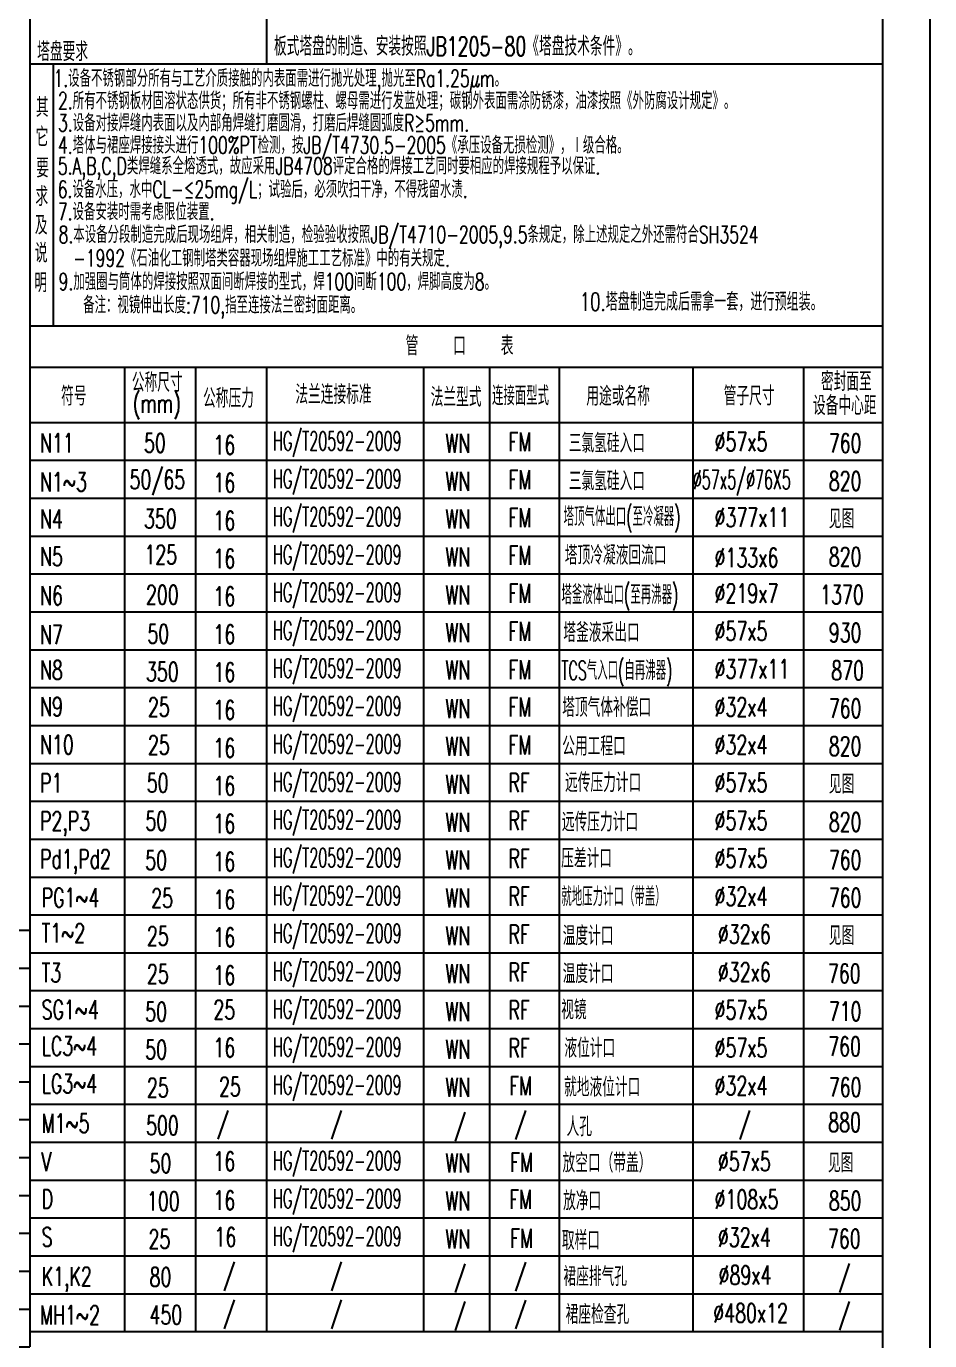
# Model space of a CAD drawing. Header units: millimetres. Extents: x -1250 to 28450, y -500 to 41550.
# Drawn here: x 18914 to 28450, y 16066 to 29946 of the extents above; entities that cross this region are included whole.
import ezdxf
from ezdxf.enums import TextEntityAlignment as Align

# ---------------------------------------------------------------- set-up
doc = ezdxf.new("R2010")
doc.units = ezdxf.units.MM
doc.header["$LTSCALE"] = 500
doc.linetypes.add('CENTER', pattern=[2, 1.25, -0.25, 0.25, -0.25])
for name, color, linetype in [('1轮廓实线层', 7, 'Continuous'), ('2细线层', 4, 'Continuous'), ('3中心线层', 1, 'CENTER'), ('6文字层', 3, 'Continuous'), ('图框层', 7, 'Continuous'), ('尺寸线', 4, 'Continuous')]:
    doc.layers.add(name, color=color, linetype=linetype)
doc.styles.add('PC_TEXTSTYLE', font='romans.shx', dxfattribs={"width": 0.67, "bigfont": 'hzfs.shx'})

# ---------------------------------------------------------------- blocks, each defined once
blk = doc.blocks.new('PC_MXB_BLOCK')
at = {"layer": '1轮廓实线层'}
for p, q in [((-180, 8), (-180, 0)), ((0, 8), (0, 0))]:
    blk.add_line(p, q, dxfattribs=at)
at = {"layer": '2细线层'}
for p, q in [((-180, 8), (0, 8)), ((-170, 8), (-170, 0)), ((-135, 8), (-135, 0)), ((-80, 8), (-80, 0)), ((-70, 8), (-70, 0)), ((-40, 8), (-40, 0)), ((-30, 8), (-30, 0)), ((-20, 8), (-20, 0)), ((-180, 0), (0, 0))]:
    blk.add_line(p, q, dxfattribs=at)
at = {"layer": '6文字层', "style": 'PC_TEXTSTYLE'}
for tag, width, p, p2 in [('序号', 0.761914, (-178.38, 1.35), (-170.92, 1.35)), ('代号', 3.223755, (-168.05, 1.35), (-136.48, 1.35)), ('名称', 4.940764, (-134.6, 1.2), (-85.61, 1.2)), ('数量', 0.899921, (-79.06, 1.2), (-70.17, 1.2)), ('材料', 2.770445, (-69.1, 1.01), (-41.63, 1.01)), ('单重', 0.940432, (-40.19, 0.89), (-30.98, 0.89)), ('总重', 1.004827, (-30, 1.27), (-20.16, 1.27)), ('备注', 1.618246, (-18.43, 1.02), (-2.25, 1.02))]:
    blk.add_attdef(tag, text='', height=4.5, dxfattribs=dict(at, width=width)).set_placement(p, p2, align=Align.FIT)

msp = doc.modelspace()

# ---------------------------------------------------------------- linework, layer by layer
at = {"layer": '1轮廓实线层'}
for p, q in [((18949.72, 41050), (18949.72, 16161.96)), ((18949.72, 16161.96), (27950, 16161.96))]:
    msp.add_line(p, q, dxfattribs=at)
at = {"layer": '2细线层'}
for p, q in [((28450, 41550), (28450, -500)), ((19197.42, 29549.64), (19197.42, 26781.89)), ((9950, 20400), (18949.72, 20400)), ((9950, 20000), (18949.72, 20000))]:
    msp.add_line(p, q, dxfattribs=at)
at = {"layer": '6文字层'}
msp.add_line((18949.72, 23362.28), (27950, 23362.28), dxfattribs=at)
at = {"layer": '图框层'}
msp.add_line((27950, 41050), (27950, 0), dxfattribs=at)
at = {"layer": '尺寸线'}
for p, q in [((21449.79, 36749.86), (21449.79, 29549.64)), ((18949.72, 29549.64), (27950, 29549.64)), ((18949.72, 26781.89), (27950, 26781.89)), ((18949.72, 26344.8), (27950, 26344.8)), ((19949.75, 26344.8), (19949.75, 22162.24)), ((20699.77, 26344.8), (20699.77, 22162.24)), ((21449.79, 26344.8), (21449.79, 22162.24)), ((23106.04, 26344.8), (23106.04, 22162.24)), ((23804.06, 26344.8), (23804.06, 22162.24)), ((24537.92, 26344.8), (24537.92, 22162.24)), ((25949.94, 26344.8), (25949.94, 22162.24)), ((27116.64, 26344.8), (27116.64, 22162.24)), ((18949.72, 25762.35), (27950, 25762.35)), ((18949.72, 25362.34), (27950, 25362.34)), ((18949.72, 24962.33), (27950, 24962.33)), ((18949.72, 24562.32), (27950, 24562.32)), ((18949.72, 24162.3), (27950, 24162.3)), ((18949.72, 23762.29), (27950, 23762.29)), ((18949.72, 23362.28), (27950, 23362.28)), ((19949.75, 23362.28), (19949.75, 22162.24)), ((20699.77, 23362.28), (20699.77, 22162.24)), ((21449.79, 23362.28), (21449.79, 22162.24)), ((23106.04, 23362.28), (23106.04, 22162.24)), ((24537.92, 23362.28), (24537.92, 22162.24)), ((25949.94, 23362.28), (25949.94, 22162.24)), ((27116.64, 23362.28), (27116.64, 22162.24)), ((18949.72, 22962.26), (27950, 22962.26)), ((18949.72, 22562.25), (27950, 22562.25)), ((18949.72, 22162.24), (27950, 22162.24)), ((18949.72, 22162.24), (27950, 22162.24)), ((19949.75, 22162.24), (19949.75, 16161.96)), ((20699.77, 22162.24), (20699.77, 16161.96)), ((21449.79, 22162.24), (21449.79, 16161.96)), ((23106.04, 22162.24), (23106.04, 16161.96)), ((23804.06, 22162.24), (23804.06, 16161.96)), ((24537.92, 22162.24), (24537.92, 16161.96)), ((25949.94, 22162.24), (25949.94, 16161.96)), ((27116.64, 22162.24), (27116.64, 16161.96)), ((18949.72, 21762.23), (27950, 21762.23)), ((18949.72, 21362.21), (27950, 21362.21)), ((18949.72, 20962.2), (27950, 20962.2)), ((18949.72, 20562.19), (27950, 20562.19)), ((18949.72, 20162.18), (27950, 20162.18)), ((18949.72, 19762.16), (27950, 19762.16)), ((18949.72, 19362.15), (27950, 19362.15)), ((18949.72, 18962.14), (27950, 18962.14)), ((18949.72, 18562.13), (27950, 18562.13)), ((18949.72, 18562.13), (27950, 18562.13)), ((18949.72, 18162.11), (27950, 18162.11)), ((18949.72, 17762.1), (27950, 17762.1)), ((18949.72, 17362.09), (27950, 17362.09)), ((18949.72, 16962.07), (27950, 16962.07)), ((18949.72, 16562.06), (27950, 16562.06))]:
    msp.add_line(p, q, dxfattribs=at)

# ---------------------------------------------------------------- block references
at = {"layer": '图框层'}
ref = msp.add_blockref('PC_MXB_BLOCK', (18950, 19600), dxfattribs=dict(at, xscale=50, yscale=50, zscale=50))
ref.add_attrib('材料', '组合件', dxfattribs={"layer": '6文字层', "height": 225, "style": 'PC_TEXTSTYLE', "width": 0.67}).set_placement((16181.8, 19650.52), align=Align.CENTER)
ref.add_attrib('代号', 'TTZR1104-75', dxfattribs={"layer": '6文字层', "height": 225, "style": 'PC_TEXTSTYLE', "width": 0.68198}).set_placement((10547.66, 19667.44), (12125.96, 19667.44), align=Align.FIT)
ref.add_attrib('序号', '75', dxfattribs={"layer": '6文字层', "height": 225, "style": 'PC_TEXTSTYLE', "width": 0.67}).set_placement((10217.42, 19667.44), align=Align.CENTER)
ref.add_attrib('名称', '塔釜隔板', (12219.83, 19659.77), dxfattribs={"layer": '6文字层', "height": 225, "style": 'PC_TEXTSTYLE', "width": 0.67})
ref.add_attrib('数量', '1', dxfattribs={"layer": '6文字层', "height": 225, "style": 'PC_TEXTSTYLE', "width": 0.67}).set_placement((15219.4, 19659.77), align=Align.CENTER)
ref.add_attrib('单重', '209.54', dxfattribs={"layer": '6文字层', "height": 225, "style": 'PC_TEXTSTYLE', "width": 0.397894}).set_placement((16940.63, 19644.36), (17401.05, 19644.36), align=Align.FIT)
ref.add_attrib('总重', '209.54', dxfattribs={"layer": '6文字层', "height": 225, "style": 'PC_TEXTSTYLE', "width": 0.425139}).set_placement((17450, 19663.28), (17941.95, 19663.28), align=Align.FIT)
ref = msp.add_blockref('PC_MXB_BLOCK', (18950, 19200), dxfattribs=dict(at, xscale=50, yscale=50, zscale=50))
ref.add_attrib('材料', '00Cr17Ni14Mo2 Ⅱ', dxfattribs={"layer": '6文字层', "height": 225, "style": 'PC_TEXTSTYLE', "width": 0.448367}).set_placement((15494.96, 19270.43), (16868.64, 19270.43), align=Align.FIT)
ref.add_attrib('代号', 'HG/T20592-2009', dxfattribs={"layer": '6文字层', "height": 225, "style": 'PC_TEXTSTYLE', "width": 0.520522}).set_placement((10547.66, 19267.44), (12125.96, 19267.44), align=Align.FIT)
ref.add_attrib('序号', '74', dxfattribs={"layer": '6文字层', "height": 225, "style": 'PC_TEXTSTYLE', "width": 0.67}).set_placement((10217.42, 19267.44), align=Align.CENTER)
ref.add_attrib('名称', '法兰 WN 25(B)-25 M s=4', dxfattribs={"layer": '6文字层', "height": 225, "style": 'PC_TEXTSTYLE', "width": 0.548754}).set_placement((12219.83, 19259.77), (14669.63, 19259.77), align=Align.FIT)
ref.add_attrib('数量', '2', dxfattribs={"layer": '6文字层', "height": 225, "style": 'PC_TEXTSTYLE', "width": 0.67}).set_placement((15219.4, 19259.77), align=Align.CENTER)
ref.add_attrib('备注', '配对法兰LG3~4', dxfattribs={"layer": '6文字层', "height": 225, "style": 'PC_TEXTSTYLE', "width": 0.386612}).set_placement((18028.43, 19251.23), (18837.56, 19251.23), align=Align.FIT)
ref.add_attrib('单重', '1.5', dxfattribs={"layer": '6文字层', "height": 225, "style": 'PC_TEXTSTYLE', "width": 0.67}).set_placement((17170.84, 19244.36), align=Align.CENTER)
ref.add_attrib('总重', '3', dxfattribs={"layer": '6文字层', "height": 225, "style": 'PC_TEXTSTYLE', "width": 0.67}).set_placement((17695.97, 19263.28), align=Align.CENTER)
ref = msp.add_blockref('PC_MXB_BLOCK', (18950, 18800), dxfattribs=dict(at, xscale=50, yscale=50, zscale=50))
ref.add_attrib('材料', '00Cr17Ni14Mo2 Ⅱ', dxfattribs={"layer": '6文字层', "height": 225, "style": 'PC_TEXTSTYLE', "width": 0.448367}).set_placement((15494.96, 18850.52), (16868.64, 18850.52), align=Align.FIT)
ref.add_attrib('代号', 'HG/T20592-2009', dxfattribs={"layer": '6文字层', "height": 225, "style": 'PC_TEXTSTYLE', "width": 0.520522}).set_placement((10547.66, 18867.44), (12125.96, 18867.44), align=Align.FIT)
ref.add_attrib('序号', '73', dxfattribs={"layer": '6文字层', "height": 225, "style": 'PC_TEXTSTYLE', "width": 0.67}).set_placement((10217.42, 18867.44), align=Align.CENTER)
ref.add_attrib('名称', '法兰 WN 25(B)-25 FM s=4', dxfattribs={"layer": '6文字层', "height": 225, "style": 'PC_TEXTSTYLE', "width": 0.52603}).set_placement((12219.83, 18859.77), (14669.63, 18859.77), align=Align.FIT)
ref.add_attrib('数量', '2', dxfattribs={"layer": '6文字层', "height": 225, "style": 'PC_TEXTSTYLE', "width": 0.67}).set_placement((15219.4, 18859.77), align=Align.CENTER)
ref.add_attrib('备注', 'LG3~4', dxfattribs={"layer": '6文字层', "height": 225, "style": 'PC_TEXTSTYLE', "width": 0.67}).set_placement((18433, 18851.23), align=Align.CENTER)
ref.add_attrib('单重', '1.5', dxfattribs={"layer": '6文字层', "height": 225, "style": 'PC_TEXTSTYLE', "width": 0.67}).set_placement((17170.84, 18844.36), align=Align.CENTER)
ref.add_attrib('总重', '3', dxfattribs={"layer": '6文字层', "height": 225, "style": 'PC_TEXTSTYLE', "width": 0.67}).set_placement((17695.97, 18863.28), align=Align.CENTER)
ref = msp.add_blockref('PC_MXB_BLOCK', (18950, 18400), dxfattribs=dict(at, xscale=50, yscale=50, zscale=50))
ref.add_attrib('材料', 'PTFE', dxfattribs={"layer": '6文字层', "height": 225, "style": 'PC_TEXTSTYLE', "width": 0.67}).set_placement((16181.8, 18450.52), align=Align.CENTER)
ref.add_attrib('代号', 'HG/T20606-2009', dxfattribs={"layer": '6文字层', "height": 225, "style": 'PC_TEXTSTYLE', "width": 0.520522}).set_placement((10547.66, 18467.44), (12125.96, 18467.44), align=Align.FIT)
ref.add_attrib('序号', '72', dxfattribs={"layer": '6文字层', "height": 225, "style": 'PC_TEXTSTYLE', "width": 0.67}).set_placement((10217.42, 18467.44), align=Align.CENTER)
ref.add_attrib('名称', '垫片 MFM 25-25', (12219.83, 18459.77), dxfattribs={"layer": '6文字层', "height": 225, "style": 'PC_TEXTSTYLE', "width": 0.67})
ref.add_attrib('数量', '2', dxfattribs={"layer": '6文字层', "height": 225, "style": 'PC_TEXTSTYLE', "width": 0.67}).set_placement((15219.4, 18459.77), align=Align.CENTER)
ref.add_attrib('备注', 'LG3~4', dxfattribs={"layer": '6文字层', "height": 225, "style": 'PC_TEXTSTYLE', "width": 0.67}).set_placement((18433, 18451.23), align=Align.CENTER)
ref.add_attrib('单重', '/', dxfattribs={"layer": '6文字层', "height": 225, "style": 'PC_TEXTSTYLE', "width": 0.67}).set_placement((17170.84, 18444.36), align=Align.CENTER)
ref = msp.add_blockref('PC_MXB_BLOCK', (18950, 18000), dxfattribs=dict(at, xscale=50, yscale=50, zscale=50))
ref.add_attrib('材料', '30CrMo', dxfattribs={"layer": '6文字层', "height": 225, "style": 'PC_TEXTSTYLE', "width": 0.67}).set_placement((16181.8, 18050.52), align=Align.CENTER)
ref.add_attrib('代号', 'HG/T20613-2009', dxfattribs={"layer": '6文字层', "height": 225, "style": 'PC_TEXTSTYLE', "width": 0.520522}).set_placement((10547.66, 18067.44), (12125.96, 18067.44), align=Align.FIT)
ref.add_attrib('序号', '71', dxfattribs={"layer": '6文字层', "height": 225, "style": 'PC_TEXTSTYLE', "width": 0.67}).set_placement((10217.42, 18067.44), align=Align.CENTER)
ref.add_attrib('名称', '螺母M16', (12219.83, 18059.77), dxfattribs={"layer": '6文字层', "height": 225, "style": 'PC_TEXTSTYLE', "width": 0.67})
ref.add_attrib('数量', '16', dxfattribs={"layer": '6文字层', "height": 225, "style": 'PC_TEXTSTYLE', "width": 0.67}).set_placement((15219.4, 18059.77), align=Align.CENTER)
ref.add_attrib('备注', '发蓝处理LC3~4', dxfattribs={"layer": '6文字层', "height": 225, "style": 'PC_TEXTSTYLE', "width": 0.386612}).set_placement((18028.43, 18051.23), (18837.56, 18051.23), align=Align.FIT)
ref.add_attrib('单重', '0.1', dxfattribs={"layer": '6文字层', "height": 225, "style": 'PC_TEXTSTYLE', "width": 0.67}).set_placement((17170.84, 18044.36), align=Align.CENTER)
ref.add_attrib('总重', '1.6', dxfattribs={"layer": '6文字层', "height": 225, "style": 'PC_TEXTSTYLE', "width": 0.67}).set_placement((17695.97, 18063.28), align=Align.CENTER)
ref = msp.add_blockref('PC_MXB_BLOCK', (18950, 17600), dxfattribs=dict(at, xscale=50, yscale=50, zscale=50))
ref.add_attrib('材料', '35CrMoA', dxfattribs={"layer": '6文字层', "height": 225, "style": 'PC_TEXTSTYLE', "width": 0.67}).set_placement((16181.8, 17650.52), align=Align.CENTER)
ref.add_attrib('代号', 'HG/T20613-2009', dxfattribs={"layer": '6文字层', "height": 225, "style": 'PC_TEXTSTYLE', "width": 0.520522}).set_placement((10547.66, 17667.44), (12125.96, 17667.44), align=Align.FIT)
ref.add_attrib('序号', '70', dxfattribs={"layer": '6文字层', "height": 225, "style": 'PC_TEXTSTYLE', "width": 0.67}).set_placement((10217.42, 17667.44), align=Align.CENTER)
ref.add_attrib('名称', '螺柱M16X85', (12219.83, 17659.77), dxfattribs={"layer": '6文字层', "height": 225, "style": 'PC_TEXTSTYLE', "width": 0.67})
ref.add_attrib('数量', '8', dxfattribs={"layer": '6文字层', "height": 225, "style": 'PC_TEXTSTYLE', "width": 0.67}).set_placement((15219.4, 17659.77), align=Align.CENTER)
ref.add_attrib('备注', '发蓝处理LC3~4', dxfattribs={"layer": '6文字层', "height": 225, "style": 'PC_TEXTSTYLE', "width": 0.386612}).set_placement((18028.43, 17651.23), (18837.56, 17651.23), align=Align.FIT)
ref.add_attrib('单重', '0.13', dxfattribs={"layer": '6文字层', "height": 225, "style": 'PC_TEXTSTYLE', "width": 0.67}).set_placement((17170.84, 17644.36), align=Align.CENTER)
ref.add_attrib('总重', '1.04', dxfattribs={"layer": '6文字层', "height": 225, "style": 'PC_TEXTSTYLE', "width": 0.67}).set_placement((17695.97, 17663.28), align=Align.CENTER)
ref = msp.add_blockref('PC_MXB_BLOCK', (18950, 17200), dxfattribs=dict(at, xscale=50, yscale=50, zscale=50))
ref.add_attrib('材料', '00Cr17Ni14Mo2 Ⅱ', dxfattribs={"layer": '6文字层', "height": 225, "style": 'PC_TEXTSTYLE', "width": 0.448367}).set_placement((15494.96, 17250.52), (16868.64, 17250.52), align=Align.FIT)
ref.add_attrib('代号', 'HG/T20592-2009', dxfattribs={"layer": '6文字层', "height": 225, "style": 'PC_TEXTSTYLE', "width": 0.520522}).set_placement((10547.66, 17267.44), (12125.96, 17267.44), align=Align.FIT)
ref.add_attrib('序号', '69', dxfattribs={"layer": '6文字层', "height": 225, "style": 'PC_TEXTSTYLE', "width": 0.67}).set_placement((10217.42, 17267.44), align=Align.CENTER)
ref.add_attrib('名称', '法兰 WN 50(B)-16 RF s=5', dxfattribs={"layer": '6文字层', "height": 225, "style": 'PC_TEXTSTYLE', "width": 0.530915}).set_placement((12219.83, 17259.77), (14669.63, 17259.77), align=Align.FIT)
ref.add_attrib('数量', '4', dxfattribs={"layer": '6文字层', "height": 225, "style": 'PC_TEXTSTYLE', "width": 0.67}).set_placement((15219.4, 17259.77), align=Align.CENTER)
ref.add_attrib('备注', 'LC3~4', dxfattribs={"layer": '6文字层', "height": 225, "style": 'PC_TEXTSTYLE', "width": 0.67}).set_placement((18433, 17251.23), align=Align.CENTER)
ref.add_attrib('单重', '2.5', dxfattribs={"layer": '6文字层', "height": 225, "style": 'PC_TEXTSTYLE', "width": 0.67}).set_placement((17170.84, 17244.36), align=Align.CENTER)
ref.add_attrib('总重', '10', dxfattribs={"layer": '6文字层', "height": 225, "style": 'PC_TEXTSTYLE', "width": 0.67}).set_placement((17695.97, 17263.28), align=Align.CENTER)
ref = msp.add_blockref('PC_MXB_BLOCK', (18950, 16800), dxfattribs=dict(at, xscale=50, yscale=50, zscale=50))
ref.add_attrib('材料', '00Cr17Ni14Mo2', dxfattribs={"layer": '6文字层', "height": 225, "style": 'PC_TEXTSTYLE', "width": 0.525451}).set_placement((15494.96, 16850.52), (16868.64, 16850.52), align=Align.FIT)
ref.add_attrib('序号', '68', dxfattribs={"layer": '6文字层', "height": 225, "style": 'PC_TEXTSTYLE', "width": 0.67}).set_placement((10217.42, 16867.44), align=Align.CENTER)
ref.add_attrib('名称', '接管%%c57x5', (12219.83, 16859.77), dxfattribs={"layer": '6文字层', "height": 225, "style": 'PC_TEXTSTYLE', "width": 0.67})
ref.add_attrib('数量', '2', dxfattribs={"layer": '6文字层', "height": 225, "style": 'PC_TEXTSTYLE', "width": 0.67}).set_placement((15219.4, 16859.77), align=Align.CENTER)
ref.add_attrib('备注', 'LC3~4', dxfattribs={"layer": '6文字层', "height": 225, "style": 'PC_TEXTSTYLE', "width": 0.67}).set_placement((18433, 16851.23), align=Align.CENTER)
ref.add_attrib('单重', '0.77', dxfattribs={"layer": '6文字层', "height": 225, "style": 'PC_TEXTSTYLE', "width": 0.67}).set_placement((17170.84, 16844.36), align=Align.CENTER)
ref.add_attrib('总重', '1.54', dxfattribs={"layer": '6文字层', "height": 225, "style": 'PC_TEXTSTYLE', "width": 0.67}).set_placement((17695.97, 16863.28), align=Align.CENTER)
ref = msp.add_blockref('PC_MXB_BLOCK', (18950, 16400), dxfattribs=dict(at, xscale=50, yscale=50, zscale=50))
ref.add_attrib('材料', '022Cr17Ni12Mo2', dxfattribs={"layer": '6文字层', "height": 225, "style": 'PC_TEXTSTYLE', "width": 0.485644}).set_placement((15494.96, 16450.52), (16868.64, 16450.52), align=Align.FIT)
ref.add_attrib('代号', 'TTZR1104-67', dxfattribs={"layer": '6文字层', "height": 225, "style": 'PC_TEXTSTYLE', "width": 0.68198}).set_placement((10547.66, 16467.44), (12125.96, 16467.44), align=Align.FIT)
ref.add_attrib('序号', '67', dxfattribs={"layer": '6文字层', "height": 225, "style": 'PC_TEXTSTYLE', "width": 0.67}).set_placement((10217.42, 16467.44), align=Align.CENTER)
ref.add_attrib('名称', '斜槽盘', (12219.83, 16459.77), dxfattribs={"layer": '6文字层', "height": 225, "style": 'PC_TEXTSTYLE', "width": 0.67})
ref.add_attrib('数量', '1', dxfattribs={"layer": '6文字层', "height": 225, "style": 'PC_TEXTSTYLE', "width": 0.67}).set_placement((15219.4, 16459.77), align=Align.CENTER)
ref.add_attrib('单重', '51.19', dxfattribs={"layer": '6文字层', "height": 225, "style": 'PC_TEXTSTYLE', "width": 0.49968}).set_placement((16940.63, 16444.36), (17401.05, 16444.36), align=Align.FIT)
ref.add_attrib('总重', '51.19', dxfattribs={"layer": '6文字层', "height": 225, "style": 'PC_TEXTSTYLE', "width": 0.533896}).set_placement((17450, 16463.28), (17941.95, 16463.28), align=Align.FIT)
ref = msp.add_blockref('PC_MXB_BLOCK', (18950, 16000), dxfattribs=dict(at, xscale=50, yscale=50, zscale=50))
ref.add_attrib('材料', '00Cr17Ni14Mo2', dxfattribs={"layer": '6文字层', "height": 225, "style": 'PC_TEXTSTYLE', "width": 0.525451}).set_placement((15494.96, 16050.52), (16868.64, 16050.52), align=Align.FIT)
ref.add_attrib('序号', '66', dxfattribs={"layer": '6文字层', "height": 225, "style": 'PC_TEXTSTYLE', "width": 0.67}).set_placement((10217.42, 16067.44), align=Align.CENTER)
ref.add_attrib('名称', '接管%%c377x11', (12219.83, 16059.77), dxfattribs={"layer": '6文字层', "height": 225, "style": 'PC_TEXTSTYLE', "width": 0.67})
ref.add_attrib('数量', '1', dxfattribs={"layer": '6文字层', "height": 225, "style": 'PC_TEXTSTYLE', "width": 0.67}).set_placement((15219.4, 16059.77), align=Align.CENTER)
ref.add_attrib('备注', 'N8', dxfattribs={"layer": '6文字层', "height": 225, "style": 'PC_TEXTSTYLE', "width": 0.67}).set_placement((18433, 16051.23), align=Align.CENTER)
ref.add_attrib('单重', '24.67', dxfattribs={"layer": '6文字层', "height": 225, "style": 'PC_TEXTSTYLE', "width": 0.493937}).set_placement((16940.63, 16044.36), (17401.05, 16044.36), align=Align.FIT)
ref.add_attrib('总重', '24.67', dxfattribs={"layer": '6文字层', "height": 225, "style": 'PC_TEXTSTYLE', "width": 0.527759}).set_placement((17450, 16063.28), (17941.95, 16063.28), align=Align.FIT)

# ---------------------------------------------------------------- texts
at = {"layer": '3中心线层', "style": 'PC_TEXTSTYLE'}
for s, height, width, p in [('HG/T20592-2009', 200.3141, 0.55, (21519.45, 25466.69)), ('N11', 200.314, 0.67, (19058.72, 25443.43)), ('50', 200.314, 0.67, (20156.42, 25444.66)), ('16', 200.314, 0.67, (20888.73, 25424.78)), ('WN', 200.314, 0.67, (23337.06, 25440.95)), ('FM', 200.314, 0.67, (24003.19, 25457.34)), ('三氯氢硅入口', 200.314, 0.67, (24639.33, 25443.27)), ('%%C57x5', 200.314, 0.67, (26179.88, 25458.58)), ('760', 200.314, 0.67, (27384.99, 25443.13))]:
    msp.add_text(s, height=height, dxfattribs=dict(at, width=width)).set_placement(p)
at = {"layer": '6文字层', "style": 'PC_TEXTSTYLE'}
for s, height, width, p in [('板式塔盘的制造、安装按照JB1205-80《塔盘技术条件》。', 200.3141, 0.67, (21528.39, 29634.8)), ('塔盘要求', 200.314, 0.67, (19028.31, 29577.79)), (' 1.设备不锈钢部分所有与工艺介质接触的内表面需进行抛光处理,抛光至Ra1.25μm。', 180, 0.67, (19118.15, 29305.78)), ('其', 200.31, 0.67, (19014.76, 28987.27)), ('2.所有不锈钢板材固溶状态供货；所有非不锈钢螺柱、螺母需进行发蓝处理；碳钢外表面需涂防锈漆，油漆按照《外防腐设计规定》。', 180, 0.67, (19248.75, 29069.05)), ('3.设备对接焊缝内表面以及内部角焊缝打磨圆滑，打磨后焊缝圆弧度R≥5mm.', 180, 0.67, (19248.75, 28835.62)), ('它', 200.31, 0.67, (19012.58, 28676.96)), ('4.塔体与裙座焊接接头进行100%PT检测，按JB/T4730.5-2005《承压设备无损检测》，Ⅰ级合格。', 180, 0.67, (19248.75, 28600.53)), ('要', 200.31, 0.67, (19018.15, 28347.93)), ('5.A,B,C,D类焊缝系全熔透式，故应采用JB4708评定合格的焊接工艺同时要相应的焊接规程予以保证.', 180, 0.67, (19246.87, 28380.55)), ('6.设备水压，水中CL-≤25mg/L；试验后，必须吹扫干净，不得残留水渍.', 180, 0.67, (19245.44, 28133.89)), ('求', 200.31, 0.67, (19009.34, 28047.95)), ('7.设备安装时需考虑限位装置.', 180, 0.67, (19247.41, 27897.59)), ('及', 200.31, 0.67, (19004.62, 27746.24)), ('8.本设备分段制造完成后现场组焊，相关制造，检验验收按照JB/T4710-2005,9.5条规定，除上述规定之外还需符合SH3524', 180, 0.67, (19254.95, 27656.58)), ('说', 200.31, 0.67, (19004.24, 27450.99)), ('-1992《石油化工钢制塔类容器现场组焊施工工艺标准》中的有关规定.', 180, 0.67, (19408.05, 27407.23)), ('明', 200.31, 0.67, (18998.55, 27137.43)), ('9.加强圈与筒体的焊接按照双面间断焊接的型式，焊100间断100，焊脚高度为8。', 180, 0.67, (19254.95, 27159.44)), ('10.塔盘制造完成后需拿一套，进行预组装。', 190, 0.67, (24757.09, 26941.96)), ('公称尺寸', 200.314, 0.67, (20027.5, 26085.04)), ('符号 ', 200.314, 0.67, (19281.15, 25940.53)), ('(mm)', 200.314, 0.67, (20038.02, 25863.52)), ('公称压力', 200.314, 0.67, (20779.12, 25917.8)), ('法兰连接标准', 200.314, 0.67, (21753.65, 25956.84)), ('法兰型式', 200.314, 0.67, (23182.62, 25929.02)), ('连接面型式', 200.314, 0.6, (23830.14, 25944.21)), ('用途或名称', 200.314, 0.67, (24825.46, 25939.3)), ('50/65', 200.314, 0.67, (20003.57, 25059.7)), ('HG/T20592-2009', 200.3141, 0.55, (21519.45, 25066.68)), ('三氯氢硅入口', 200.314, 0.67, (24639.33, 25043.26)), ('%%C57x5/%%C76X5', 200.314, 0.55, (25949.94, 25058.57)), ('N1~3', 200.314, 0.67, (19058.72, 25034.29)), ('16', 200.314, 0.67, (20888.73, 25024.77)), ('WN', 200.314, 0.67, (23337.06, 25040.94)), ('FM', 200.314, 0.67, (24003.19, 25057.33)), ('820', 200.314, 0.67, (27384.99, 25043.12)), ('HG/T20592-2009', 200.3141, 0.55, (21519.45, 24666.66)), ('FM', 200.314, 0.67, (24003.19, 24657.31)), ('塔顶气体出口(至冷凝器)', 200.3141, 0.55, (24585.47, 24667.13)), ('%%C377x11', 200.314, 0.67, (26179.88, 24658.55)), ('见图', 200.314, 0.67, (27384.99, 24643.11)), ('N4', 200.314, 0.67, (19058.72, 24643.4)), ('350', 200.314, 0.67, (20156.42, 24644.64)), ('16', 200.314, 0.67, (20888.73, 24624.75)), ('WN', 200.314, 0.67, (23337.06, 24640.92)), ('N5', 200.314, 0.67, (19058.72, 24246.44)), ('125', 200.314, 0.67, (20160.88, 24266.94)), ('HG/T20592-2009', 200.3141, 0.55, (21519.45, 24266.65)), ('WN', 200.314, 0.67, (23337.06, 24240.91)), ('FM', 200.314, 0.67, (24003.19, 24257.3)), ('塔顶冷凝液回流口', 200.314, 0.67, (24598.25, 24259.42)), ('%%C133x6', 200.314, 0.67, (26179.88, 24233.54)), ('820', 200.314, 0.67, (27384.99, 24243.09)), ('16', 200.314, 0.67, (20888.73, 24224.74)), ('N6', 200.314, 0.67, (19058.72, 23834.26)), ('200', 200.314, 0.67, (20177.42, 23842.35)), ('16', 200.314, 0.67, (20888.73, 23824.73)), ('HG/T20592-2009', 200.3141, 0.55, (21519.45, 23866.64)), ('WN', 200.314, 0.67, (23337.06, 23840.9)), ('FM', 200.314, 0.67, (24003.19, 23857.29)), ('塔釜液体出口(至再沸器)', 200.3141, 0.55, (24562.6, 23843.22)), ('%%C219x7', 200.314, 0.67, (26179.88, 23858.53)), ('1370', 200.314, 0.67, (27293.76, 23843.08)), ('N7', 200.314, 0.67, (19058.72, 23421.26)), ('50', 200.314, 0.67, (20191.94, 23429.35)), ('16', 200.314, 0.67, (20888.73, 23424.71)), ('HG/T20592-2009', 200.3141, 0.55, (21519.45, 23466.63)), ('WN', 200.314, 0.67, (23337.06, 23440.89)), ('FM', 200.314, 0.67, (24003.19, 23457.28)), ('塔釜液采出口', 200.314, 0.67, (24582.57, 23443.2)), ('%%C57x5', 200.314, 0.67, (26179.88, 23458.51)), ('930', 200.314, 0.67, (27384.99, 23443.07)), ('N8', 200.314, 0.67, (19058.72, 23047.22)), ('350', 200.314, 0.67, (20177.42, 23029.34)), ('16', 200.314, 0.67, (20888.73, 23024.7)), ('HG/T20592-2009', 200.3141, 0.55, (21519.45, 23066.61)), ('WN', 200.314, 0.67, (23337.06, 23046.69)), ('FM', 200.314, 0.67, (24003.19, 23050.09)), ('TCS气入口(自再沸器)', 200.314, 0.55, (24561.38, 23043.19)), ('%%C377x11', 200.314, 0.67, (26179.88, 23058.5)), ('870', 200.314, 0.67, (27410.98, 23043.06)), ('HG/T20592-2009', 200.3141, 0.55, (21519.45, 22666.6)), ('N9', 200.314, 0.67, (19058.72, 22660.35)), ('25', 200.314, 0.67, (20198.74, 22656.62)), ('16', 200.314, 0.67, (20888.73, 22624.69)), ('WN', 200.314, 0.67, (23337.06, 22640.86)), ('FM', 200.314, 0.67, (24003.19, 22657.25)), ('塔顶气体补偿口', 200.314, 0.67, (24570.59, 22653.13)), ('%%C32x4', 200.314, 0.67, (26179.88, 22658.49)), ('760', 200.314, 0.67, (27384.99, 22643.04)), ('HG/T20592-2009', 200.3141, 0.55, (21519.45, 22266.59)), ('N10', 200.314, 0.67, (19058.72, 22260.34)), ('25', 200.314, 0.67, (20198.74, 22256.6)), ('16', 200.314, 0.67, (20888.73, 22224.68)), ('WN', 200.314, 0.67, (23337.06, 22240.85)), ('FM', 200.314, 0.67, (24003.19, 22257.24)), ('公用工程口', 200.314, 0.67, (24570.59, 22243.17)), ('%%C32x4', 200.314, 0.67, (26179.88, 22258.48)), ('820', 200.314, 0.67, (27384.99, 22243.03)), ('HG/T20592-2009', 200.3141, 0.55, (21519.45, 21866.58)), ('远传压力计口', 200.314, 0.67, (24600.39, 21858.76)), ('P1', 200.314, 0.67, (19058.72, 21853.31)), ('50', 200.314, 0.67, (20185.05, 21856.59)), ('16', 200.314, 0.67, (20888.73, 21824.66)), ('WN', 200.314, 0.67, (23337.06, 21840.83)), ('RF', 200.314, 0.67, (24003.19, 21857.22)), ('%%C57x5', 200.314, 0.67, (26179.88, 21858.46)), ('见图', 200.314, 0.67, (27384.99, 21843.02)), ('P2,P3', 200.314, 0.67, (19058.72, 21453.29)), ('50', 200.314, 0.67, (20170.74, 21454.74)), ('HG/T20592-2009', 200.3141, 0.55, (21519.45, 21466.56)), ('RF', 200.314, 0.67, (24003.19, 21457.21)), ('远传压力计口', 200.314, 0.67, (24567.38, 21443.14)), ('%%C57x5', 200.314, 0.67, (26179.88, 21458.45)), ('16', 200.314, 0.67, (20888.73, 21424.65)), ('WN', 200.314, 0.67, (23337.06, 21440.82)), ('820', 200.314, 0.67, (27384.99, 21443.01)), ('Pd1,Pd2', 200.314, 0.67, (19058.72, 21053.28)), ('50', 200.314, 0.67, (20168.66, 21038.98)), ('HG/T20592-2009', 200.3141, 0.55, (21519.33, 21066.55)), ('WN', 200.314, 0.67, (23337.06, 21040.81)), ('RF', 200.314, 0.67, (24003.19, 21057.2)), ('压差计口', 200.314, 0.67, (24560.13, 21059.19)), ('%%C57x5', 200.314, 0.67, (26179.88, 21058.44)), ('760', 200.314, 0.67, (27384.99, 21042.99)), ('16', 200.314, 0.67, (20888.73, 21024.64)), ('PG1~4', 200.314, 0.67, (19075.74, 20643.49)), ('25', 200.314, 0.67, (20232.67, 20638.97)), ('16', 200.314, 0.67, (20888.73, 20624.63)), ('HG/T20592-2009', 200.3141, 0.55, (21516.91, 20666.54)), ('WN', 200.314, 0.67, (23337.06, 20640.8)), ('RF', 200.314, 0.67, (24003.19, 20657.19)), ('就地压力计口（带盖）', 200.314, 0.55, (24561.46, 20655.26)), ('%%C32x4', 200.314, 0.67, (26179.88, 20658.43)), ('760', 200.314, 0.67, (27384.99, 20642.98)), ('T1~2', 200.314, 0.67, (19075.74, 20269.7)), ('25', 200.314, 0.67, (20187.3, 20238.96)), ('16', 200.314, 0.67, (20888.73, 20224.61)), ('HG/T20592-2009', 200.3141, 0.55, (21519.45, 20266.52)), ('WN', 200.314, 0.67, (23337.06, 20240.78)), ('RF', 200.314, 0.67, (24003.19, 20257.17)), ('温度计口', 200.314, 0.67, (24576, 20240.96)), ('%%C32x6', 200.314, 0.67, (26215.07, 20258.41)), ('见图', 200.314, 0.67, (27384.99, 20242.97)), ('T3', 200.314, 0.67, (19075.74, 19850.85)), ('25', 200.314, 0.67, (20187.3, 19838.95)), ('16', 200.314, 0.67, (20888.73, 19824.6)), ('HG/T20592-2009', 200.3141, 0.55, (21519.45, 19866.51)), ('WN', 200.314, 0.67, (23337.06, 19840.77)), ('RF', 200.314, 0.67, (24003.19, 19857.16)), ('温度计口', 200.314, 0.67, (24576, 19840.95)), ('%%C32x6', 200.314, 0.67, (26215.07, 19858.4)), ('760', 200.314, 0.67, (27375.79, 19842.96)), ('SG1~4', 200.314, 0.67, (19075.74, 19461.04)), ('50', 200.314, 0.67, (20168.66, 19438.93)), ('25', 200.314, 0.67, (20888.73, 19459.75)), ('HG/T20592-2009', 200.3141, 0.55, (21519.45, 19466.5)), ('WN', 200.314, 0.67, (23337.06, 19440.76)), ('RF', 200.314, 0.67, (24003.19, 19457.15)), ('视镜', 200.314, 0.67, (24560.13, 19459.14)), ('%%C57x5', 200.314, 0.67, (26179.88, 19458.39)), ('710', 200.314, 0.67, (27384.99, 19442.94)), ('HG/T20592-2009', 200.3141, 0.55, (21519.45, 19066.49)), ('LC3~4', 200.314, 0.67, (19075.74, 19076.77)), ('50', 200.314, 0.67, (20168.66, 19038.92)), ('16', 200.314, 0.67, (20888.73, 19059.74)), ('WN', 200.314, 0.67, (23337.06, 19040.75)), ('RF', 200.314, 0.67, (24003.19, 19057.14)), ('液位计口', 200.314, 0.67, (24593.59, 19055.54)), ('%%C57x5', 200.314, 0.67, (26179.88, 19058.38)), ('760', 200.314, 0.67, (27379.09, 19073.06)), ('LG3~4', 200.314, 0.67, (19075.74, 18679.75)), ('HG/T20592-2009', 200.3141, 0.55, (21519.45, 18666.47)), ('25', 200.314, 0.67, (20187.3, 18638.82)), ('25', 200.314, 0.67, (20948.41, 18647.49)), ('WN', 200.314, 0.67, (23337.06, 18640.64)), ('FM', 200.314, 0.67, (24012.12, 18657.03)), ('就地液位计口', 200.314, 0.67, (24590.39, 18642.96)), ('%%C32x4', 200.314, 0.67, (26179.88, 18658.27)), ('760', 200.314, 0.67, (27384.99, 18642.83)), ('M1~5', 200.314, 0.67, (19075.74, 18260.91)), ('/', 200.31, 0.67, (20925.03, 18259.62)), ('/', 200.31, 0.67, (22123.56, 18259.62)), ('/', 200.31, 0.67, (23427.8, 18240.63)), ('/', 200.31, 0.67, (24066.56, 18257.02)), ('/', 200.31, 0.67, (26433.95, 18258.26)), ('880', 200.314, 0.67, (27379.09, 18273.03)), ('500', 200.314, 0.67, (20178.23, 18238.8)), ('人孔', 200.314, 0.67, (24616.81, 18224.81)), ('V', 200.31, 0.67, (19073.48, 17856.18)), ('16', 200.314, 0.67, (20888.73, 17859.61)), ('HG/T20592-2009', 200.3141, 0.55, (21519.45, 17866.45)), ('FM', 200.314, 0.67, (24021.2, 17847.94)), ('放空口（带盖）', 200.314, 0.67, (24573.89, 17842.94)), ('%%C57x5', 200.314, 0.67, (26215.07, 17858.25)), ('见图', 200.314, 0.67, (27375.79, 17842.8)), ('50', 200.314, 0.67, (20214.52, 17838.88)), ('WN', 200.314, 0.67, (23337.06, 17840.62)), ('D', 200.31, 0.67, (19075.74, 17461.08)), ('100', 200.314, 0.67, (20187.3, 17438.87)), ('16', 200.314, 0.67, (20888.73, 17447.45)), ('HG/T20592-2009', 200.3141, 0.55, (21519.45, 17466.44)), ('WN', 200.314, 0.67, (23337.06, 17440.6)), ('FM', 200.314, 0.67, (24012.12, 17456.99)), ('放净口', 200.314, 0.67, (24580.32, 17442.92)), ('%%C108x5', 200.314, 0.67, (26179.88, 17458.23)), ('850', 200.314, 0.67, (27384.99, 17442.79)), ('S', 200.31, 0.67, (19075.74, 17061.06)), ('25', 200.314, 0.67, (20203.93, 17038.86)), ('16', 200.314, 0.67, (20899.32, 17059.59)), ('HG/T20592-2009', 200.3141, 0.55, (21519.45, 17066.42)), ('WN', 200.314, 0.67, (23337.06, 17040.59)), ('FM', 200.314, 0.67, (24021.2, 17047.91)), ('取样口', 200.314, 0.67, (24567.21, 17024.77)), ('%%C32x4', 200.314, 0.67, (26215.07, 17058.22)), ('760', 200.314, 0.67, (27375.79, 17042.78)), ('K1,K2', 200.314, 0.67, (19075.74, 16643.47)), ('80', 200.314, 0.67, (20214.52, 16638.84)), ('/', 200.31, 0.67, (20991.56, 16659.57)), ('/', 200.31, 0.67, (22123.56, 16659.57)), ('/', 200.31, 0.67, (23427.8, 16640.58)), ('/', 200.31, 0.67, (24066.56, 16656.97)), ('裙座排气孔', 200.314, 0.67, (24583.27, 16642.9)), ('%%C89x4', 200.314, 0.67, (26221.71, 16658.21)), ('/', 200.31, 0.67, (27484.8, 16642.76)), ('MH1~2', 200.314, 0.67, (19058.72, 16235.65)), ('450', 200.314, 0.67, (20214.52, 16238.83)), ('/', 200.31, 0.67, (20991.56, 16259.56)), ('/', 200.31, 0.67, (22123.56, 16259.56)), ('/', 200.31, 0.67, (23427.8, 16240.57)), ('/', 200.31, 0.67, (24066.56, 16256.96)), ('裙座检查孔', 200.314, 0.67, (24606.87, 16242.89)), ('%%C480x12', 200.314, 0.67, (26166.14, 16258.2)), ('/', 200.31, 0.67, (27484.8, 16242.75))]:
    msp.add_text(s, height=height, dxfattribs=dict(at, width=width)).set_placement(p)
at = {"layer": '6文字层', "style": 'PC_TEXTSTYLE', "width": 0.67}
for s, height, p in [('备注：视镜伸出长度:710,指至连接法兰密封面距离。', 180, (20987.18, 26986.33)), ('密封面至', 200.314, (27570.33, 26206.53)), ('管子尺寸', 200.314, (26543.87, 26052.54)), ('设备中心距', 200.314, (27553.08, 25951.2))]:
    msp.add_text(s, height=height, dxfattribs=at).set_placement(p, align=Align.MIDDLE)
at = {"layer": '6文字层', "insert": (23487.03, 26571.06), "char_height": 200.3141, "width": 3000.0949, "attachment_point": 5, "style": 'PC_TEXTSTYLE'}
msp.add_mtext('管    口    表', dxfattribs=at)

doc.saveas('drawing.dxf')
